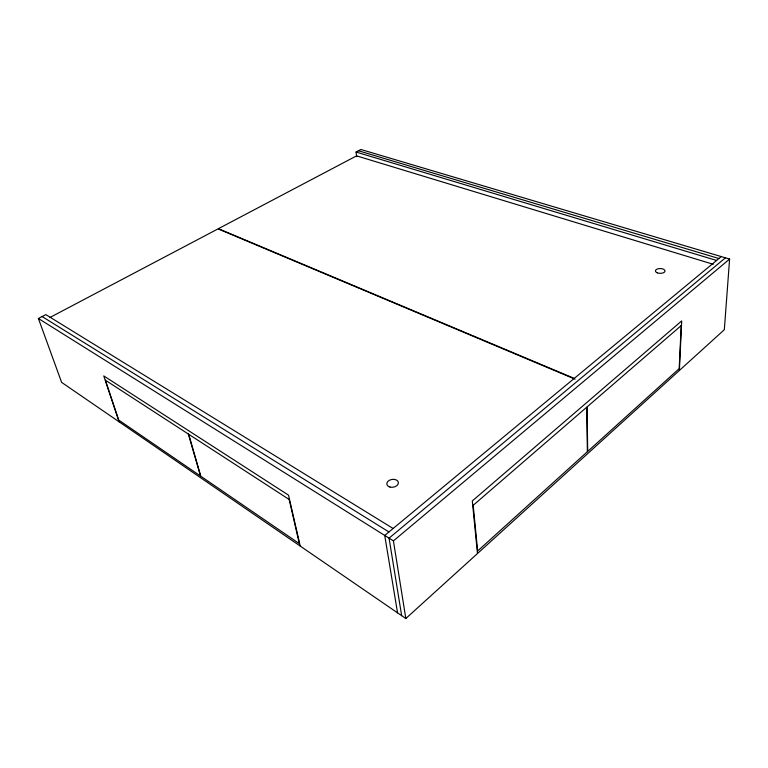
<?xml version="1.0" encoding="UTF-8"?>
<svg xmlns="http://www.w3.org/2000/svg" width="768" height="768" viewBox="0 0 768 768"><rect width="100%" height="100%" fill="white"/><g stroke="black" fill="none" stroke-linecap="round" stroke-linejoin="round"><path stroke-width="1.15" d="M679.373 370.483L681.696 320.909L472.301 500.938L477.466 553.555M356.736 156.73L356.054 152.026L360.912 149.482L729.6 259.056L724.33 329.712L405.821 618.518L61.622 382.387L38.4 318.49L45.821 314.602L393.11 528.49M405.821 618.518L393.427 540.883L729.6 259.056M725.424 257.818L389.059 538.147L401.664 615.667M721.277 256.579L384.73 535.44L397.546 612.835M50.035 317.434L218.054 228.874L575.059 379.171M358.483 150.758L718.944 258.518M356.054 152.026L716.592 260.458M713.261 264.298L356.573 155.856L218.39 228.691L574.301 378.413M42.125 316.541L388.934 531.955M38.4 318.49L393.427 540.883M119.088 421.805L103.766 375.926L288.528 495.168L300.23 546.077M681.197 325.594L679.19 368.65L587.702 451.421L587.059 406.934L681.197 325.594M587.366 451.718L477.658 550.982L473.184 505.315L586.714 407.232L587.366 451.718M188.362 434.054L105.408 380.208L118.714 420.058L200.496 476.026L188.362 434.054M289.171 499.488L188.698 434.266L200.822 476.246L299.338 543.667L289.171 499.488M657.36 272.851A4.81 2.4 0.7 0 0 665.002 271.258A4.81 2.4 0.7 0 0 658.31 268.723A4.81 2.4 0.7 0 0 657.36 272.851M389.971 487.075A5.846 3.946 -8.9 0 0 398.4 482.611A5.846 3.946 -8.9 0 0 389.443 480.24A5.846 3.946 -8.9 0 0 389.971 487.075"/></g></svg>
